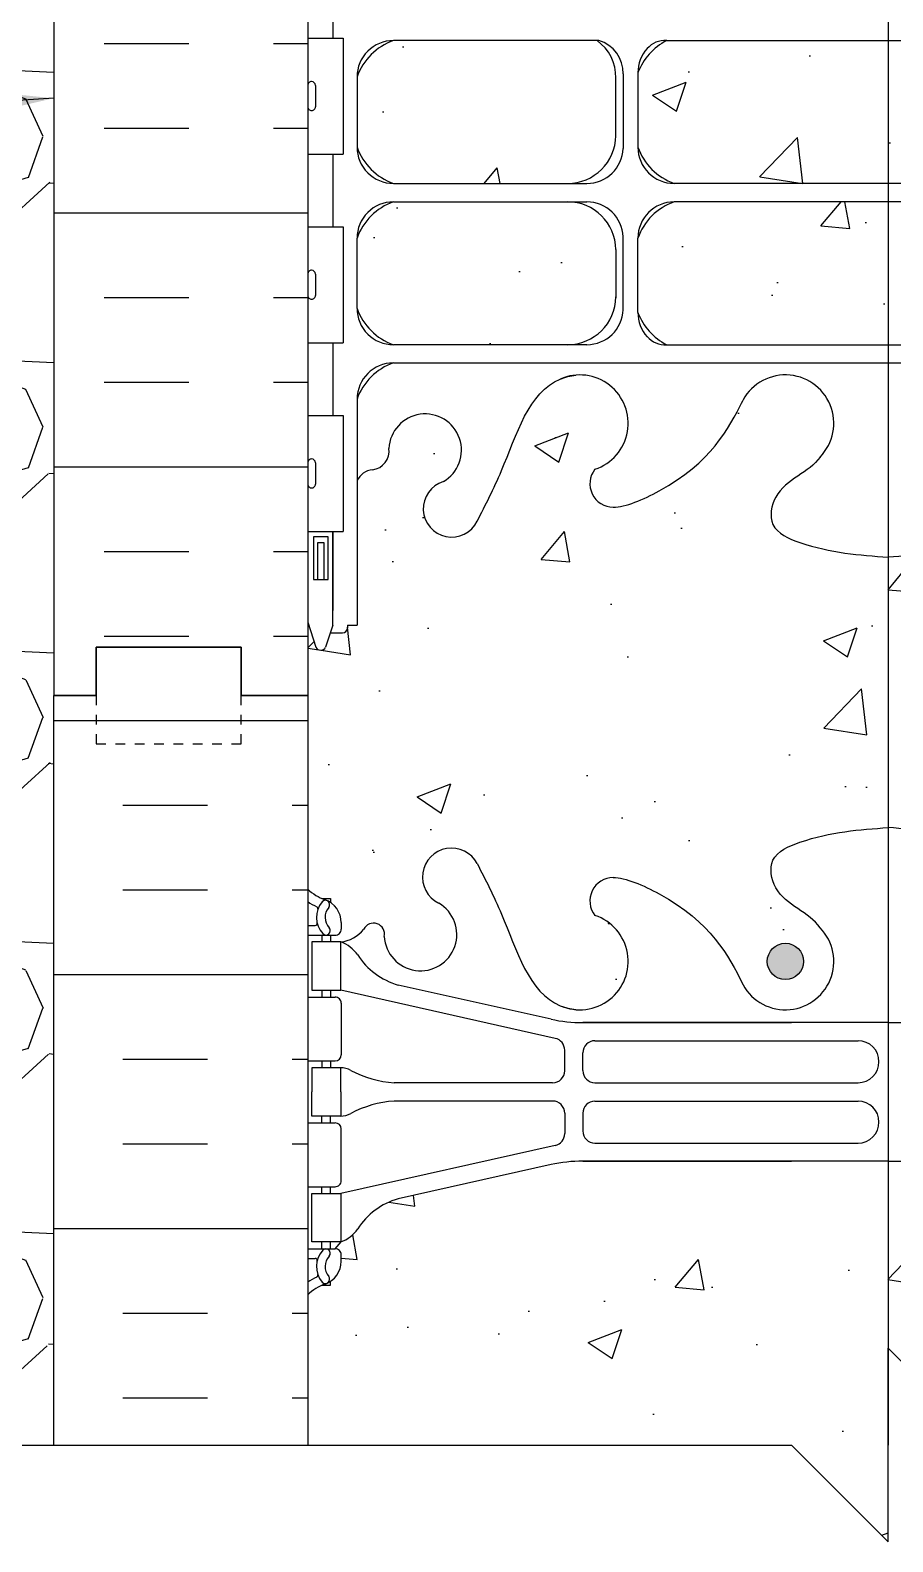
# Model space of a CAD drawing. Header units: inches. Extents: x -6.4 to 48.3, y 55.7 to 149.3.
# Drawn here: x 12.55 to 21.46, y 84.5 to 100.12 of the extents above; entities that cross this region are included whole.
import ezdxf

# ---------------------------------------------------------------- set-up
doc = ezdxf.new("R2010")
doc.units = ezdxf.units.IN
doc.header["$LTSCALE"] = 0.5
doc.header["$MEASUREMENT"] = 0
doc.linetypes.add('DASHED2', pattern=[0.375, 0.25, -0.125])
for name, color, linetype in [('HATCH', 12, 'Continuous'), ('LINE18', 9, 'Continuous'), ('line25', 2, 'Continuous'), ('LINE3', 3, 'Continuous'), ('LINE50', 5, 'Continuous'), ('LINE9', 9, 'Continuous'), ('TEXT', 4, 'Continuous'), ('Web_Edge', 9, 'Continuous')]:
    doc.layers.add(name, color=color, linetype=linetype)
doc.styles.add('DIM', font='romans.shx', dxfattribs={"width": 0.7})
doc.dimstyles.new('ext_12', dxfattribs={"dimscale": 12, "dimtxt": 0.09375, "dimasz": 0.09375, "dimexe": 0.09375, "dimexo": 0.0625, "dimgap": 0.0625, "dimtad": 1, "dimdec": 1, "dimzin": 2, "dimdsep": 46, "dimlunit": 4, "dimtxsty": 'DIM', "dimcen": 0.09, "dimdle": 0.09375, "dimclrt": 4, "dimadec": 0, "dimazin": 0, "dimtfac": 1, "dimtdec": 1, "dimtmove": 1, "dimatfit": 3, "dimfxl": 1, "dimfrac": 2, "dimtolj": 1, "dimtzin": 0, "dimarcsym": 0})

msp = doc.modelspace()

# ---------------------------------------------------------------- hatches: boundary and pattern name
at = {"layer": 'HATCH'}
h = msp.add_hatch(dxfattribs=at)
h.set_pattern_fill('INSUL', color=256, scale=7, style=0)
h.set_pattern_definition([(0, (-2914.440862764546, -358.5192632442902), (0, 2.625), []), (0, (-2914.440862764546, -357.6442632442902), (0, 2.625), [0.875, -0.875]), (0, (-2914.440862764546, -356.7692632442902), (0, 2.625), [0.875, -0.875])])
edge = h.paths.add_edge_path()
edge.add_line((15.41610146462049, 101.2434074603455), (14.91610146462049, 101.2434074603455))
edge.add_line((14.91610146462049, 101.2434074603455), (13.16610146462049, 110.4934074603455))
edge.add_line((13.16610146462049, 110.4934074603455), (13.16610146462049, 111.2434074603455))
edge.add_line((13.16610146462049, 111.2434074603455), (12.79110146462049, 111.2434074603455))
edge.add_line((12.79110146462049, 111.2434074603455), (12.79110146462049, 93.24340746034552))
edge.add_line((12.79110146462049, 93.24340746034552), (13.22860146462049, 93.24340746034552))
edge.add_line((13.22860146462049, 93.24340746034552), (13.22860146462049, 93.74340746034552))
edge.add_line((13.22860146462049, 93.74340746034552), (14.72860146462049, 93.74340746034552))
edge.add_line((14.72860146462049, 93.74340746034552), (14.72860146462049, 93.24340746034552))
edge.add_line((14.72860146462049, 93.24340746034552), (15.16610146462049, 93.24340746034552))
edge.add_line((15.41610146462049, 101.2434074603455), (15.41610146462049, 93.24340746034552))
h = msp.add_hatch(dxfattribs=at)
h.set_pattern_fill('AR-CONC', color=256, scale=0.5)
h.set_pattern_definition([(49.99999999999999, (0, 0), (3.586300913003767, -0.3137606749129755), [0.375, -4.125]), (355, (0, 0), (-0.693756668065, 3.760960668500059), [0.3, -3.3]), (100.45144446, (0.298858405, -0.02614672), (2.89254423363556, 3.447199954843147), [0.3187009599999999, -3.505710559999999]), (46.18420000000001, (0, 1), (5.336206653357862, -0.8275964039653827), [0.5625, -6.1875]), (96.63563549, (0.444683725, 0.931033465), (4.673309728371142, 4.870593003872752), [0.47805171, -5.258568799999999]), (351.1841639899999, (0, 1), (4.673309725273866, 4.870593001349951), [0.45, -4.950000005]), (21, (0.5, 0.75), (2.984535260592308, -2.013094453326694), [0.375, -4.125]), (326.0000000000001, (0.5, 0.75), (1.216576659607909, 3.625750225234265), [0.3, -3.3]), (71.45144474, (0.74871127, 0.58224213), (4.201111883649856, 1.612655764031769), [0.31870095, -3.50571056]), (37.50000000000001, (0, 0), (0.06079927658645334, 1.664469269156557), [0, -3.26, 0, -3.35, 0, -3.3125]), (7.499999999999999, (0, 0), (1.315347687210743, 1.972058559411801), [0, -1.91, 0, -3.185, 0, -1.2625]), (327.5, (-1.115, 0), (2.669112180862045, -0.1127743586718988), [0, -1.25, 0, -3.9, 0, -5.175]), (317.5, (-1.615, 0), (2.915930846711931, 0.5005249116615886), [0, -1.625, 0, -2.59, 0, -3.675])])
h.paths.add_polyline_path([(26.48168436787026, 88.04263659014639), (24.90088879188321, 88.39559580284632, 0.05497433642748715), (24.57401833327804, 88.43164371917305), (21.41610146462051, 88.4316437191731), (18.25818459596298, 88.43164371917305, 0.05497433642748495), (17.93131413735782, 88.39559580284632), (16.35051856137071, 88.04263659014639, 0.1809141486820081), (15.93279740654071, 87.73129173911866, -0.1555286049738728), (15.75710446149501, 87.59724655619068), (15.65210446151042, 87.59724655619068), (15.65210446150587, 87.5272465561907), (15.69960446150371, 87.52724655619072, -0.4142135623886924), (15.76210446150372, 87.4647465561874), (15.76210446150009, 87.39724655617746, -0.2490694201800416), (15.65210446148404, 87.1901234044078), (15.65210446148137, 87.14839734448366), (15.56210446148088, 87.14839734449053, 0.088416150687099), (15.41610146462049, 87.05108565203554), (15.41610146462049, 85.49827256167444), (20.41610146462047, 85.49827256167437), (21.41610146462047, 84.49827256167437), (21.41610146462047, 86.49827256167437), (22.41610146462047, 85.49827256167437), (27.41610146462256, 85.49827256167437), (27.41610146462256, 87.05108565203365, 0.08841615068847293), (27.2700984677602, 87.14839734449053), (27.18009846775971, 87.14839734448366), (27.18009846775692, 87.19012340440784, -0.2490694201797438), (27.07009846774093, 87.39724655617725), (27.0700984677373, 87.46474655618735, -0.4142135623889392), (27.13259846773731, 87.52724655619072), (27.18009846773515, 87.5272465561907), (27.1800984677306, 87.59724655619068), (27.07509846774601, 87.59724655619068, -0.1555286049747292), (26.89940552269962, 87.73129173911965, 0.1809141486815976)])
edge = h.paths.add_edge_path()
edge.add_line((27.41610146462256, 94.00279614234482), (27.33110508458509, 93.7421405768958))
edge.add_arc((27.28110508458312, 93.76880724355779), 0.0566666666662005, 208.0724869357355, 331.92751306926226, ccw=False)
edge.add_line((27.23110508458348, 93.74214057689144), (27.18219204110522, 93.8921405768918))
edge.add_line((27.18219204110522, 93.8921405768918), (27.05610508458371, 93.8921405768917))
edge.add_arc((27.05610508458366, 93.9421405768917), 0.04999999999999893, 180.0000000003257, 270.0000000000529, ccw=False)
edge.add_line((27.00610508458367, 93.94214057689142), (27.00610508458348, 93.97214057689179))
edge.add_line((27.00610508458348, 93.97214057689179), (26.90610508458358, 93.97214057689173))
edge.add_line((26.90610508458358, 93.97214057689173), (26.90610508458517, 95.46145021281055))
edge.add_arc((26.73182014423171, 95.38519943536058), 0.1902351741811509, 23.62968568314012, 85.69390720186028)
edge.add_arc((26.77527631842614, 95.77295988821972), 0.2001991447122013, 172.8928574406814, 261.62120110483374, ccw=False)
edge.add_arc((26.20210352278391, 95.77860224743173), 0.3750000000000576, 2.923707316314296, 239.8675290213241)
edge.add_arc((25.92845248735913, 95.17366380226504), 0.2933208100659903, -154.20161472823122, 73.07311694849182, ccw=False)
edge.add_spline(control_points=[(25.66436665831853, 95.04600890609176), (25.57836160097614, 95.21262309114293), (25.32535592059434, 95.7027609569015), (25.13097034530546, 96.38364457051323), (24.80526544747908, 96.51416053165345)], knot_values=[0, 0, 0, 0, 0.5792108788750416, 1.703895643151047, 1.703895643151047, 1.703895643151047, 1.703895643153065], degree=3, periodic=0)
edge.add_spline(control_points=[(24.8052654474785, 96.51416053165369), (24.75562126657542, 96.53405387077383), (24.70139113196266, 96.5465382056105), (24.64463728462571, 96.55494526457996)], knot_values=[1.703895643151047, 1.703895643151047, 1.703895643151047, 1.703895643153065, 1.875320924960458, 1.875320924960458, 1.875320924960458, 1.875320924960458], degree=3, periodic=0)
edge.add_arc((24.60360352278432, 96.05663187885848), 0.5000000000000012, 85.29258300207836, 251.7936654899602)
edge.add_arc((24.25727042465806, 95.43188302808746), 0.2420270174843622, -90.00000000000159, 38.232708347083815, ccw=False)
edge.add_spline(control_points=[(24.25727042465806, 95.1898560106031), (24.13629586325752, 95.18787722357992), (23.31697661923827, 95.53929212968156), (23.07188675954299, 95.98652410921649), (22.93242272982697, 96.26650833613554)], knot_values=[0.038125052948749, 0.038125052948749, 0.038125052948749, 0.038125052948749, 0.3206625196127232, 1.237397781292702, 1.237397781292702, 1.237397781292702, 1.237397781292702], degree=3, periodic=0)
edge.add_arc((22.47860352278432, 96.05663187885848), 0.4999999999999982, 24.81898893806979, 224.1875067117098)
edge.add_spline(control_points=[(22.12007221939931, 95.70812749654301), (22.22770059259975, 95.5451590696738), (22.58768390405331, 95.45449416838859), (22.66435115063942, 94.95892867344192), (22.11619173628324, 94.72307598496089), (21.71239816288963, 94.69459615695264), (21.41610352278432, 94.67369829986428)], knot_values=[0.2294066276059699, 0.2294066276059699, 0.2294066276059699, 0.2294066276059699, 0.8444317149509691, 1.128849112252439, 1.464330773214601, 2.389004302115073, 2.389004302115073, 2.389004302115073, 2.389004302115073], degree=3, periodic=0)
edge.add_spline(control_points=[(21.41610352278432, 94.67369829986428), (21.119808882679, 94.69459615695264), (20.71601530928539, 94.72307598496089), (20.16785589492921, 94.95892867344192), (20.24452314151486, 95.45449416838859), (20.60450645296843, 95.5451590696738), (20.71213482616887, 95.70812749654301)], knot_values=[0.2294066276059699, 0.2294066276059699, 0.2294066276059699, 0.2294066276059699, 1.154080156506442, 1.489561817468604, 1.773979214770074, 2.389004302115073, 2.389004302115073, 2.389004302115073, 2.389004302115073], degree=3, periodic=0)
edge.add_arc((20.35360352278431, 96.05663187885848), 0.4999999999999969, 315.8124932879452, 515.181011060319)
edge.add_spline(control_points=[(19.89978431574761, 96.26650833614842), (19.76032028603093, 95.98652410922699), (19.51523042633951, 95.53929212968568), (18.69591118231066, 95.18787722357992), (18.57493662091011, 95.1898560106031)], knot_values=[0.03812505294874891, 0.03812505294874891, 0.03812505294874891, 0.03812505294874891, 0.9548603146427838, 1.237397781306758, 1.237397781306758, 1.237397781306758, 1.237397781306758], degree=3, periodic=0)
edge.add_arc((18.57493662091008, 95.43188302808746), 0.2420270174843622, 141.7672916529813, 270.00000000000927, ccw=False)
edge.add_arc((18.22860352278432, 96.05663187885848), 0.5000000000000013, 288.206334509959, 454.7074169979395)
edge.add_spline(control_points=[(18.18756976094292, 96.55494526457996), (18.13081591360685, 96.54653820561069), (18.07658577899593, 96.53405387077456), (18.02694159809434, 96.51416053165555)], knot_values=[1.703895643153065, 1.703895643153065, 1.703895643153065, 1.703895643153065, 1.875320924956438, 1.875320924956438, 1.875320924956438, 1.875320924960458], degree=3, periodic=0)
edge.add_spline(control_points=[(18.02694159809317, 96.51416053165508), (17.70123670026364, 96.38364457051644), (17.50685112497414, 95.70276095690208), (17.25384544459203, 95.21262309114293), (17.16784038724964, 95.04600890609176)], knot_values=[0, 0, 0, 4.020339616772617e-12, 1.124684764282043, 1.703895643157085, 1.703895643157085, 1.703895643157085, 1.703895643157085], degree=3, periodic=0)
edge.add_arc((16.90375455820813, 95.17366380226525), 0.2933208100657335, 106.92688305140959, 334.2016147193522, ccw=False)
edge.add_arc((16.6301035227838, 95.77860224743172), 0.3749999999999994, 300.1324709786998, 537.076292684905)
edge.add_arc((16.05693072714067, 95.77295988821614), 0.2001991447122045, -81.61995656525949, 7.107142558047826, ccw=False)
edge.add_arc((16.10038278495344, 95.38519943536058), 0.1902351741811548, 94.30355009334704, 156.3683691149518)
edge.add_line((15.92610043342788, 95.46145612977134), (15.9260978446574, 93.97214057689173))
edge.add_line((15.9260978446574, 93.97214057689173), (15.82609784465749, 93.97214057689179))
edge.add_line((15.82609784465749, 93.97214057689179), (15.8260978446573, 93.9421405768917))
edge.add_arc((15.77609784465731, 93.9421405768917), 0.04999999999999893, -90.00000000005292, 0, ccw=False)
edge.add_line((15.77609784465726, 93.8921405768917), (15.65001088813575, 93.8921405768918))
edge.add_line((15.65001088813575, 93.8921405768918), (15.60109784465749, 93.74214057689144))
edge.add_arc((15.55109784465785, 93.76880724355779), 0.0566666666662005, 208.0724869307369, 331.92751306426453, ccw=False)
edge.add_line((15.50109784465588, 93.7421405768958), (15.41610146462049, 94.00279614233828))
edge.add_line((15.41610146462049, 94.00279614233828), (15.41610146462049, 91.24340746034557))
edge.add_arc((15.76210446151015, 91.60435333737338), 0.5000000000000022, 226.210888829616, 246.4218215181388)
edge.add_line((15.56210446148088, 91.14609576789057), (15.65210446148137, 91.14609576789748))
edge.add_line((15.65210446148137, 91.14609576789748), (15.65210446148404, 91.1043697079733))
edge.add_arc((15.51210446150009, 90.89724655619038), 0.2500000000000013, 3.038678642042214e-09, 55.944202261869975, ccw=False)
edge.add_line((15.76210446150009, 90.89724655620364), (15.76210446150372, 90.82974655619375))
edge.add_arc((15.69960446150372, 90.82974655619039), 0.06250000000000266, -90.00000000001631, 3.087507138843648e-09, ccw=False)
edge.add_line((15.6996044615037, 90.76724655619039), (15.65210446150587, 90.7672465561904))
edge.add_line((15.65210446150587, 90.7672465561904), (15.65210446151042, 90.6972465561904))
edge.add_line((15.65210446151042, 90.6972465561904), (15.75710446149594, 90.6972465561904))
edge.add_arc((15.71956877942649, 91.04679790552295), 0.3515609097277858, 276.129075369699, 321.5331406383066)
edge.add_arc((16.0967952054081, 90.77849878458117), 0.1133920476497535, -12.184427694826923, 154.0569440551999, ccw=False)
edge.add_arc((16.58214478038747, 90.77369367286873), 0.3750000000000024, 182.9237073150972, 419.867529020973)
edge.add_arc((16.90210833185898, 91.36738463013138), 0.299843798883217, 27.596968583176817, 243.9425150277763, ccw=False)
edge.add_spline(control_points=[(17.16783832908618, 91.5062870142087), (17.25384338642834, 91.3396728291575), (17.50684906681039, 90.8495349633984), (17.70123464209949, 90.1686513497856), (18.02693953992742, 90.03813538864625)], knot_values=[0, 0, 0, 0, 0.5792108788750416, 1.703895643153065, 1.70389564315316, 1.70389564315316, 1.70389564315316], degree=3, periodic=0)
edge.add_spline(control_points=[(18.02693953992745, 90.03813538864625), (18.07658372083, 90.01824204952645), (18.13081385544215, 90.00575771468992), (18.18756770277906, 89.9973506557205)], knot_values=[1.703895643153065, 1.70389564315316, 1.70389564315316, 1.70389564315316, 1.875320924960458, 1.875320924960458, 1.875320924960458, 1.875320924960458], degree=3, periodic=0)
edge.add_arc((18.22860146462052, 90.49566404144197), 0.5000000000000042, 265.2925830020462, 431.7936654899919)
edge.add_arc((18.57493456274659, 91.120412892213), 0.2420270174843639, 90, 218.2327083470575, ccw=False)
edge.add_spline(control_points=[(18.57493456274659, 91.36243990969736), (18.69590912414697, 91.36441869672053), (19.51522836816904, 91.01300379061777), (19.76031822786324, 90.56577181108118), (19.89978225757944, 90.28578758416147)], knot_values=[0.038125052948749, 0.038125052948749, 0.038125052948749, 0.038125052948749, 0.3206625196127232, 1.237397781296427, 1.237397781296427, 1.237397781296427, 1.237397781296427], degree=3, periodic=0)
edge.add_arc((20.35360146462051, 90.49566404144197), 0.5000000000000001, 204.818988938502, 404.1875067117508)
edge.add_spline(control_points=[(20.71213276800546, 90.84416842375744), (20.60450439480479, 91.00713685062665), (20.24452108335123, 91.09780175191186), (20.1678538367654, 91.59336724685856), (20.71601325112164, 91.8292199353396), (21.11980682451519, 91.85769976334784), (21.41610146462051, 91.87859762043617)], knot_values=[0.2294066276059699, 0.2294066276059699, 0.2294066276059699, 0.2294066276059699, 0.8444317149509691, 1.128849112252439, 1.464330773214601, 2.389004302115073, 2.389004302115073, 2.389004302115073, 2.389004302115073], degree=3, periodic=0)
edge.add_spline(control_points=[(21.41610146462051, 91.87859762043617), (21.71239610472583, 91.85769976334784), (22.11618967811938, 91.8292199353396), (22.66434909247562, 91.59336724685856), (22.58768184588979, 91.09780175191186), (22.22769853443623, 91.00713685062665), (22.12007016123556, 90.84416842375744)], knot_values=[0.2294066276059699, 0.2294066276059699, 0.2294066276059699, 0.2294066276059699, 1.154080156506442, 1.489561817468604, 1.773979214770074, 2.389004302115073, 2.389004302115073, 2.389004302115073, 2.389004302115073], degree=3, periodic=0)
edge.add_arc((22.47860146462051, 90.49566404144197), 0.4999999999999986, 135.8124932882493, 335.181011061473)
edge.add_spline(control_points=[(22.93242067166158, 90.28578758416145), (23.07188470137777, 90.56577181108118), (23.31697456107198, 91.01300379061779), (24.13629380509406, 91.36441869672053), (24.25726836649443, 91.36243990969736)], knot_values=[0.03812505294874891, 0.03812505294874891, 0.03812505294874891, 0.03812505294874891, 0.9548603146324574, 1.237397781296432, 1.237397781296432, 1.237397781296432, 1.237397781296432], degree=3, periodic=0)
edge.add_arc((24.25726836649443, 91.120412892213), 0.2420270174843638, -38.23270834705761, 90.0000000000008, ccw=False)
edge.add_arc((24.60360146462051, 90.49566404144197), 0.5000000000000042, 108.2063345100093, 274.7074169979513)
edge.add_spline(control_points=[(24.64463522646196, 89.9973506557205), (24.70138907379888, 90.00575771468992), (24.75561920841102, 90.01824204952645), (24.80526338931358, 90.03813538864625)], knot_values=[1.703895643153065, 1.703895643153065, 1.703895643153065, 1.703895643153065, 1.875320924960363, 1.875320924960363, 1.875320924960363, 1.875320924960458], degree=3, periodic=0)
edge.add_spline(control_points=[(24.8052633893136, 90.03813538864625), (25.13096828714153, 90.1686513497856), (25.32535386243063, 90.8495349633984), (25.57835954281268, 91.3396728291575), (25.66436460015484, 91.5062870142087)], knot_values=[0, 0, 0, 9.50350909079134e-14, 1.124684764278118, 1.70389564315316, 1.70389564315316, 1.70389564315316, 1.70389564315316], degree=3, periodic=0)
edge.add_arc((25.93009459738204, 91.36738463013138), 0.2998437988832171, -63.94251502777138, 153.0564879159242, ccw=False)
edge.add_arc((26.25005814885355, 90.77369367286873), 0.3750000000000024, 120.1324709790231, 357.0762926848984)
edge.add_arc((26.73540772383292, 90.77849878458113), 0.1133920476497535, 25.94305594486309, 192.1844276948195, ccw=False)
edge.add_arc((27.11263414981453, 91.04679790552295), 0.3515609097277878, 218.4668593616785, 263.8709246303007)
edge.add_line((27.07509846774509, 90.6972465561904), (27.1800984677306, 90.6972465561904))
edge.add_line((27.1800984677306, 90.6972465561904), (27.18009846773515, 90.7672465561904))
edge.add_line((27.18009846773515, 90.7672465561904), (27.13259846773732, 90.76724655619039))
edge.add_arc((27.1325984677373, 90.82974655619039), 0.06250000000000266, 179.9999999969125, 270.00000000001955, ccw=False)
edge.add_line((27.0700984677373, 90.82974655619375), (27.07009846774093, 90.89724655620385))
edge.add_arc((27.32009846774093, 90.89724655619038), 0.2500000000000004, 124.05579773814631, 179.9999999969125, ccw=False)
edge.add_line((27.18009846775692, 91.10436970797326), (27.18009846775971, 91.14609576789748))
edge.add_line((27.18009846775971, 91.14609576789748), (27.2700984677602, 91.14609576789057))
edge.add_arc((27.07009846773093, 91.60435333737338), 0.5000000000000028, 293.5781784818614, 313.7891111706969)
edge.add_line((27.41610146462256, 91.24340746034746), (27.41610146462256, 94.00279614234482))
h.paths.add_polyline_path([(18.60128407102738, 97.85224115305823, 0.4100928209065653), (18.10133369913362, 98.34519660597641), (16.30110607241818, 98.34519660597645, 0.225651754056981), (15.92610607241668, 97.97019660597692), (15.92610607241668, 97.2441318788594, 0.2256517540569453), (16.3011060724181, 96.8691318788599), (18.10133369913361, 96.86913187885992, 0.4060053292417333), (18.60113622864137, 97.35508084694233)])
h.paths.add_polyline_path([(18.60110644472954, 99.62609047306364, 0.246770237650126), (18.40693218021207, 100.0118829225506), (16.30110607241818, 100.0118829225506, 0.225651754056981), (15.92610607241668, 99.63688292255108), (15.92610607241668, 98.91081819543358, 0.2256517540569825), (16.30110607241818, 98.53581819543403), (18.10133369913362, 98.53581819543408, 0.4100928209065933), (18.60128407102738, 99.0287736483523)])
h.paths.add_polyline_path([(24.00358820193273, 99.67898394294161, 0.1853008981733969), (23.70481461483787, 100.0118829225506), (19.12738831434814, 100.0118829225506, 0.1853008981733721), (18.82861472725333, 99.67898394294161), (18.82861472725344, 98.91081819543298, 0.2256517540562233), (19.20361472725326, 98.53581819543403), (23.62858820193288, 98.53581819543406, 0.2256517540561864), (24.00358820193262, 98.91081819543297)])
h.paths.add_polyline_path([(24.00358820193262, 97.97019660597752, 0.225651754056223), (23.6285882019328, 98.34519660597645), (19.20361472725319, 98.34519660597643, 0.2256517540561855), (18.82861472725344, 97.97019660597752), (18.82861472725333, 97.20203085846887, 0.1853008981733986), (19.1273883143482, 96.86913187885987), (23.70481461483792, 96.8691318788599, 0.1853008981733727), (24.00358820193273, 97.20203085846887)])
h.paths.add_polyline_path([(26.90609685676927, 97.97019660597691, 0.2256517540569833), (26.53109685676777, 98.34519660597645), (24.73086923005244, 98.34519660597641, 0.4100928209065675), (24.23091885815868, 97.85224115305823), (24.23106670054469, 97.35508084694231, 0.4060053292417262), (24.73086923005244, 96.86913187885992), (26.53109685676785, 96.8691318788599, 0.2256517540569473), (26.90609685676927, 97.24413187885942)])
h.paths.add_polyline_path([(26.90609685676927, 99.63688292255107, 0.2256517540569833), (26.53109685676777, 100.0118829225506), (24.42527074897403, 100.0118829225506, 0.2467702376501454), (24.23109648445652, 99.62609047306366), (24.23091885815868, 99.02877364835226, 0.4100928209065707), (24.73086923005244, 98.53581819543408), (26.53109685676777, 98.53581819543403, 0.22565175405698), (26.90609685676927, 98.91081819543356)])
h.paths.add_polyline_path([(18.60113622864137, 107.131734073748, 0.4060053292417272), (18.10133369913361, 107.6176830418304), (16.30110607241818, 107.6176830418303, 0.2256517540569803), (15.92610607241668, 107.2426830418308), (15.92610607241668, 106.5166183147134, 0.2256517540570542), (16.30110607241834, 106.1416183147138), (18.10133369913362, 106.1416183147138, 0.4100928209065933), (18.60128407102738, 106.634573767632)])
h.paths.add_polyline_path([(24.00358820193273, 107.2847840622214, 0.1853008981733461), (23.70481461483798, 107.6176830418303), (19.12738831434819, 107.6176830418304, 0.1853008981733964), (18.82861472725333, 107.2847840622214), (18.82861472725344, 106.5166183147127, 0.2256517540561842), (19.20361472725318, 106.1416183147138), (23.62858820193271, 106.1416183147138, 0.2256517540562579), (24.00358820193262, 106.5166183147127)])
h.paths.add_polyline_path([(24.00358820193262, 105.5759967252573, 0.2256517540561868), (23.62858820193287, 105.9509967252562), (19.20361472725319, 105.9509967252562, 0.225651754056187), (18.82861472725344, 105.5759967252573), (18.82861472725333, 104.8078309777486, 0.185300898173373), (19.12738831434814, 104.4749319981397), (23.70481461483787, 104.4749319981396, 0.1853008981733966), (24.00358820193273, 104.8078309777486)])
h.paths.add_polyline_path([(18.60128407102738, 105.458041272338, 0.4100928209065664), (18.10133369913362, 105.9509967252562), (16.30110607241809, 105.9509967252562, 0.2256517540569446), (15.92610607241668, 105.5759967252567), (15.92610607241668, 104.8499319981392, 0.2256517540569823), (16.30110607241818, 104.4749319981396), (18.40693218021208, 104.4749319981397, 0.2467702376501171), (18.60110644472954, 104.8607244476266)])
h.paths.add_polyline_path([(26.90609685676927, 105.5759967252567, 0.2256517540569414), (26.53109685676786, 105.9509967252562), (24.73086923005244, 105.9509967252562, 0.4100928209065707), (24.23091885815868, 105.458041272338), (24.23109648445652, 104.8607244476266, 0.2467702376501417), (24.42527074897403, 104.4749319981396), (26.53109685676777, 104.4749319981396, 0.2256517540569816), (26.90609685676927, 104.8499319981392)])
h.paths.add_polyline_path([(26.90609685676927, 107.2426830418308, 0.2256517540569833), (26.53109685676777, 107.6176830418303), (24.73086923005245, 107.6176830418304, 0.4060053292417373), (24.23106670054469, 107.1317340737479), (24.23091885815868, 106.634573767632, 0.4100928209065728), (24.73086923005244, 106.1416183147138), (26.53109685676761, 106.1416183147138, 0.2256517540570538), (26.90609685676927, 106.5166183147134)])
h.paths.add_polyline_path([(15.41610146462048, 111.2434074603435), (13.41610146462048, 111.243407460343), (13.41610146462049, 109.1719788889168), (14.91610146462049, 101.2434074603455), (15.41610146462049, 101.2434074603455)])
h.paths.add_polyline_path([(29.41610146462256, 109.1719788889169), (29.41610146462256, 110.7434074603454), (28.10360146462046, 110.7434074603454), (28.10360146462046, 111.2434074603463), (27.41610146462256, 111.2434074603462), (27.41610146462256, 101.2434074603455), (27.91610146462256, 101.2434074603455)])
h = msp.add_hatch(dxfattribs=at)
h.set_pattern_fill('GRAVEL', color=256, scale=3, style=0)
h.set_pattern_definition([(228.012787504, (2.16, 3), (-24.00000000000018, -27.00000000000001), [0.403608, -39.9572641412211]), (184.969740728, (1.89, 2.7), (35.99999999999993, 3.000000000000105), [0.692604, -68.56777428368999]), (132.510447078, (1.2, 2.64), (30.00000000000035, -32.99999999999959), [0.488364, -48.3480977882991]), (267.273689006, (0.03, 1.89), (3.000000000000073, 60.00000000000006), [0.6307139999999999, -62.440674124887]), (292.833654178, (0, 1.26), (-14.99999999999996, 36.00000000000009), [0.6184649999999999, -61.22811938426489]), (357.273689006, (0.24, 0.6900000000000001), (-60.00000000000006, 3.000000000000076), [0.6307139999999999, -62.440674124887]), (37.6942404667, (0.8699999999999999, 0.66), (-38.99999999999999, -29.99999999999992), [0.8340869999999999, -82.574545646748]), (72.2553283749, (1.53, 1.17), (21.00000000000008, 66.00000000000001), [0.7874639999999998, -77.95896449044018]), (121.429565615, (1.77, 1.92), (-24.00000000000006, 38.99999999999996), [0.63285, -62.65221932918699]), (175.236358309, (1.44, 2.46), (32.99999999999995, -3.000000000000114), [0.722496, -35.4022877363769]), (222.397437798, (0.72, 2.52), (-35.99999999999989, -32.99999999999992), [0.9343440000000001, -92.5001250143847]), (138.814074834, (3, 1.86), (-21.0000000000001, 18), [0.3189029999999999, -31.57153443820409]), (171.46923439, (2.76, 2.07), (38.99999999999999, -5.999999999999986), [0.606711, -60.06453424847101]), (225, (2.16, 2.16), (-3.33066907387547e-16, -2.999999999999799), [0.4242629999999999, -3.8183776871193]), (203.198590514, (1.95, 2.52), (14.99999999999997, 5.999999999999926), [0.228474, -22.6188453175917]), (291.801409486, (1.74, 2.43), (-2.999999999999052, 9.000000000000307), [0.323109, -15.8323854214035]), (30.96375653209999, (1.86, 2.13), (9.000000000000158, 5.999999999999939), [0.5247869999999999, -16.96806868453589]), (161.565051177, (2.31, 2.4), (6.000000000000035, -2.99999999999993), [0.379473, -9.107359980505198]), (16.389540334, (0, 2.43), (29.9999999999999, 9.000000000000131), [0.5316, -52.6285354400082]), (70.3461759419, (0.51, 2.58), (-12.00000000000366, -33.00000000001019), [0.445983, -44.152223241957]), (293.198590514, (2.31, 3), (-5.999999999999911, 14.99999999999997), [0.456945, -22.3903743175917]), (343.610459666, (2.49, 2.58), (-29.9999999999999, 9.000000000000131), [0.5315999999999999, -52.62853544000699]), (339.44395478, (0, 0.5700000000000001), (-15.00000000000011, 6.000000000000073), [0.5126399999999999, -25.1193712359525]), (294.775140569, (0.48, 0.39), (-15.00000000000002, 33.00000000000001), [0.429534, -42.523929189828]), (66.8014094864, (2.34, 0), (5.999999999999943, 14.99999999999991), [0.456945, -22.3903743175917]), (17.3540246363, (2.52, 0.42), (-38.99999999999993, -11.99999999999989), [0.502893, -49.78627084272]), (69.44395478040002, (0.8699999999999999, 0), (-6.000000000000021, -14.99999999999986), [0.2563199999999999, -25.3756912359525]), (101.309932474, (2.16, 0), (-2.999999999999892, 12.00000000000004), [0.15297, -15.1440885407784]), (165.963756532, (2.13, 0.15), (8.999999999999876, -3.000000000000004), [0.618465, -11.7508518768531]), (186.009005957, (1.53, 0.3), (30.00000000000014, 2.999999999999949), [0.57315, -56.74176952362841]), (303.690067526, (1.86, 1.86), (-2.999999999999962, 5.999999999999957), [0.4326659999999999, -10.383987826392]), (353.157226587, (2.1, 1.5), (51.00000000000004, -6.000000000000158), [0.755382, -74.7826878720849]), (60.9453959009, (2.85, 1.41), (-11.99999999999993, -20.99999999999993), [0.308868, -30.578022422961]), (90, (3, 1.68), (-3, 3), [0.18, -2.82]), (120.256437164, (1.47, 0.39), (12.00000000000003, -21.00000000000002), [0.416772, -41.2605599683494]), (48.01278750420001, (1.26, 0.75), (24, 26.99999999999993), [0.8072159999999999, -39.5536561412211]), (0, (1.8, 1.35), (3, 3), [0.78, -2.22]), (325.3048464690001, (2.58, 1.35), (30.00000000000042, -20.99999999999947), [0.474342, -46.95982290252599]), (254.054604099, (2.97, 1.08), (-3.000000000000113, -12.00000000000001), [0.436806, -21.4035236678415]), (207.645975364, (2.85, 0.66), (-56.99999999999985, -30.00000000000014), [0.711195, -70.40842254677818]), (175.42607874, (2.22, 0.33), (-38.99999999999986, 3.000000000000004), [0.752397, -74.48722022390669])])
edge = h.paths.add_edge_path()
edge.add_spline(control_points=[(3.645418508931234, 104.541225446261), (4.424935848305401, 103.8098117759403), (7.915773339141762, 100.5343923173875), (10.6322000973696, 94.07705436974524), (11.56428733990505, 88.15570139106921), (11.54331411852048, 85.87978381987904), (11.53979838483122, 85.49827256167434)], knot_values=[0, 0, 0, 0, 3.198205599033165, 14.32221638260294, 20.00199708212963, 21.14583843556574, 21.14583843556574, 21.14583843556574, 21.14583843556574], degree=3, periodic=0)
edge.add_line((11.53979838483122, 85.49827256167436), (12.79110146462049, 85.49827256167436))
edge.add_line((12.79110146462049, 85.49827256167436), (12.79110146462049, 97.11840746031699))
edge.add_line((12.79110146462049, 97.11840746031699), (12.7911014646208, 101.7434074603429))
edge.add_line((12.7911014646208, 101.7434074603429), (12.79110146462049, 105.3943762387706))
edge.add_line((12.79110146462049, 105.3943762387706), (11.79110146462079, 105.3614770449264))
edge.add_line((11.79110146462079, 105.3614770449264), (3.645418508931137, 105.0934906423737))
edge.add_line((3.645418508931136, 105.0934906423737), (3.6454185089312, 104.541225446261))
h = msp.add_hatch(dxfattribs=at)
h.set_pattern_fill('INSUL', color=256, scale=7, style=0)
h.set_pattern_definition([(0, (-2910.745480246864, -321.7661066023662), (0, 2.625), []), (0, (-2910.745480246864, -320.8911066023662), (0, 2.625), [0.875, -0.875]), (0, (-2910.745480246864, -320.0161066023662), (0, 2.625), [0.875, -0.875])])
h.paths.add_polyline_path([(12.79110146462049, 85.49827256167437), (15.41610146462049, 85.49827256167437), (15.41610146462049, 93.24340746034552), (14.72860146462049, 93.24340746034552), (14.72860146462049, 93.74340746034552), (13.22860146462049, 93.74340746034552), (13.22860146462049, 93.24340746034552), (12.79110146462049, 93.24340746034552)])
at = {"layer": 'LINE3'}
for points in [[(20.54110146462051, 90.49566404144197, 1), (20.16610146462051, 90.49566404144197, 1)], [(20.16610146462051, 90.49566404144197, 1), (20.54110146462051, 90.49566404144197, 1)]]:
    msp.add_hatch(color=256, dxfattribs=at).paths.add_polyline_path(points)

# ---------------------------------------------------------------- linework, layer by layer
at = {"layer": 'LINE18'}
msp.add_lwpolyline([(10.94979805910731, 85.49827256167451), (20.41610146462047, 85.49827256167437), (21.41610146462047, 84.49827256167437), (21.41610146462047, 86.49827256167437), (22.41610146462047, 85.49827256167437), (30.87130065507165, 85.49827256167437)], dxfattribs=at)
at = {"layer": 'line25'}
for p, q in [((15.41610146462049, 101.2434074603455), (15.41610146462049, 85.49827256167437)), ((15.41610146462049, 100.0384074603391), (15.7810540588624, 100.0384074603392)), ((15.7810540588624, 100.0384074603391), (15.7810540588624, 98.83840746033907)), ((15.41610508458357, 99.54840746033899), (15.41610508458357, 99.32840746033914)), ((15.45610508458353, 99.58840746033901), (15.45610508458353, 99.58840746033907)), ((15.49610508458349, 99.54840746033905), (15.4961050845844, 99.32840746033914)), ((15.41610146462049, 99.49340746033899), (15.41610508458402, 99.49340746033899)), ((15.41610146462049, 99.38340746033897), (15.41610508458402, 99.38340746033897)), ((15.45610508458353, 99.28840746033912), (15.45610508458444, 99.28840746033906)), ((15.41610146462049, 98.83840746033913), (15.7810540588624, 98.83840746033913)), ((15.41610146462049, 98.08840746033907), (15.7810540588624, 98.08840746033913)), ((15.7810540588624, 98.08840746033907), (15.7810540588624, 96.88840746033902)), ((15.41610146462049, 97.54340746033894), (15.41610508458402, 97.54340746033894)), ((15.41610508458357, 97.59840746033895), (15.41610508458357, 97.37840746033909)), ((15.49610508458349, 97.598407460339), (15.4961050845844, 97.37840746033909)), ((15.41610146462049, 97.43340746033893), (15.41610508458402, 97.43340746033893)), ((15.45610508458353, 97.33840746033907), (15.45610508458444, 97.33840746033901)), ((15.41610146462049, 96.88840746033908), (15.7810540588624, 96.88840746033908)), ((15.41610146462049, 96.13840746033908), (15.7810540588624, 96.13840746033914)), ((15.7810540588624, 96.13840746033908), (15.7810540588624, 94.93840746033904)), ((15.41610508458357, 95.64840746033896), (15.41610508458357, 95.4284074603391)), ((15.45610508458353, 95.68840746033898), (15.45610508458353, 95.68840746033904)), ((15.49610508458349, 95.64840746033902), (15.4961050845844, 95.4284074603391)), ((15.41610146462049, 95.59340746033895), (15.41610508458402, 95.59340746033895)), ((15.41610146462049, 95.48340746033894), (15.41610508458402, 95.48340746033894)), ((15.45610508458353, 95.38840746033908), (15.45610508458444, 95.38840746033902)), ((15.41610146462049, 94.93840746033909), (15.7810540588624, 94.93840746033909)), ((15.41610146462049, 93.24340746034552), (15.41610146462049, 85.49827256167437))]:
    msp.add_line(p, q, dxfattribs=at)
for centre, start, end in [((15.45610508458353, 99.54840746033905), 89.99999999994789, 180.0000000000879), ((15.45610508458353, 99.54840746033905), 0, 90), ((15.45610508458353, 99.32840746033914), 180, 270.0000000000782), ((15.45610508458444, 99.32840746033908), 270, 1.009635278083779e-10), ((15.45610508458353, 97.598407460339), 89.99999999994789, 180.0000000000879), ((15.45610508458353, 97.598407460339), 0, 90), ((15.45610508458353, 97.37840746033909), 180, 270.0000000000782), ((15.45610508458444, 97.37840746033903), 270, 1.009635278083779e-10), ((15.45610508458353, 95.64840746033902), 89.99999999994789, 180.0000000000879), ((15.45610508458353, 95.64840746033902), 0, 90), ((15.45610508458353, 95.4284074603391), 180, 270.0000000000782), ((15.45610508458444, 95.42840746033905), 270, 1.009635278083779e-10)]:
    msp.add_arc(centre, 0.04, start, end, dxfattribs=at)
at = {"layer": 'LINE3'}
msp.add_line((21.41609735073948, 109.7434074603448), (21.41609735073948, 85.49827256167437), dxfattribs=at)
msp.add_circle((20.35360146462051, 90.49566404144197), 0.1875, dxfattribs=at)
msp.add_circle((20.35360146462051, 90.49566404144197), 0.1875, dxfattribs=at)
at = {"layer": 'LINE50'}
for p in [(12.79110146462049, 111.2434074603455), (12.79110146462049, 85.49827256167437)]:
    msp.add_line(p, (12.79110146462049, 93.24340746034552), dxfattribs=at)
for points in [[(15.41610146462049, 93.24340746034552), (14.72860146462049, 93.24340746034552), (14.72860146462049, 93.74340746034552), (13.22860146462049, 93.74340746034552), (13.22860146462049, 93.24340746034552), (12.79110146462049, 93.24340746034552)], [(12.79110146462049, 93.24340746034552), (13.22860146462049, 93.24340746034552), (13.22860146462049, 93.74340746034552), (14.72860146462049, 93.74340746034552), (14.72860146462049, 93.24340746034552), (15.41610146462049, 93.24340746034552)]]:
    msp.add_lwpolyline(points, dxfattribs=at)
at = {"layer": 'LINE9', "linetype": 'DASHED2', "ltscale": 0.15}
msp.add_lwpolyline([(13.22860146462049, 93.24340746034552), (13.22860146462049, 93.24340746034552), (13.22860146462049, 92.74340746034552), (14.72860146462049, 92.74340746034552), (14.72860146462049, 93.24340746034552), (14.72860146462049, 93.24340746034552)], dxfattribs=at)
at = {"layer": 'Web_Edge'}
for p, q in [((18.42455003729137, 100.0118829225506), (16.30110607241821, 100.0118829225506)), ((19.12738831434817, 100.0118829225506), (23.73864035341396, 100.0118829225506)), ((18.67609827172564, 99.66733254149254), (18.67609827172609, 98.8975322955368)), ((18.82861472725333, 99.68042039936502), (18.82861472725344, 98.9108181954333)), ((15.92610607241668, 99.63688292255107), (15.92610607241668, 98.91081819543344)), ((18.60128407102738, 99.0287736483496), (18.60110644472954, 99.62609047306738)), ((16.30110607241804, 98.53581819543403), (18.30133369914219, 98.53581819543403)), ((23.62858820193285, 98.53581819543406), (19.20361472725321, 98.53581819543403)), ((16.30110607241804, 98.34519660597645), (18.30133369914219, 98.34519660597645)), ((23.62858820193285, 98.34519660597645), (19.20361472725321, 98.34519660597643)), ((15.92610607241668, 97.24413187885942), (15.92610607241668, 97.97019660597705)), ((18.67609827172564, 97.2308459789533), (18.67609827172609, 97.98348250587368)), ((18.82861472725333, 97.20059440204547), (18.82861472725344, 97.9701966059772)), ((18.60128407102738, 97.85224115306089), (18.60113622864137, 97.35508084694136)), ((18.30133369914219, 96.86913187885987), (16.30110607241815, 96.8691318788599)), ((19.12738831434817, 96.86913187885987), (23.73864035341396, 96.8691318788599)), ((16.30110607240917, 96.68163187885973), (26.53109685677598, 96.68163187886002)), ((15.92610190255616, 96.30664329331937), (15.9260978446574, 93.97214057689173)), ((15.6760978446574, 93.97214057689236), (15.67609784465728, 94.93840746033909)), ((15.41610146462043, 94.00279614233845), (15.50109784465721, 93.74214057689171)), ((15.6760978446574, 93.97214057689173), (15.60109784465758, 93.74214057689171)), ((15.6500108881356, 93.8921405768918), (15.7760978446573, 93.89214057689169)), ((15.82609784465749, 93.97214057689179), (15.9260978446574, 93.97214057689173)), ((15.82609784465749, 93.97214057689179), (15.82609784465749, 93.94214057689182)), ((15.82609784465749, 93.94214057689182), (15.82609784465749, 93.9421405768917)), ((15.56210446148071, 91.14609576789057), (15.65210446148137, 91.14609576789748)), ((15.65210446148137, 91.14609576789748), (15.65210446148404, 91.10436970797333)), ((15.41610146462091, 90.86724655619035), (15.49397999788954, 90.86724655619047)), ((15.41610146462091, 90.76724655619047), (15.69960446150372, 90.76724655619039)), ((15.56210446148071, 90.76724655619036), (15.56210446148071, 90.6972465561904)), ((15.65210446150587, 90.76724655619036), (15.65210446151042, 90.6972465561904)), ((15.76210446150014, 90.89724655620945), (15.76210446150372, 90.82974655619326)), ((15.56210446148071, 90.1972465561904), (15.56210446148071, 90.12724655619046)), ((15.65210446154407, 90.1972465561904), (15.65210446154862, 90.12724655619051)), ((17.97466775292634, 89.70061670673657), (15.75710446149594, 90.1972465561904)), ((17.93131413735762, 89.89889730953477), (16.35051856137108, 90.2518565222346)), ((15.41610146462091, 90.1272465561904), (15.69960446150372, 90.12724655619051)), ((15.76210446150372, 90.06474655619051), (15.76210446150372, 89.52974655619049)), ((18.25818459596292, 89.86284939320807), (20.41610557850333, 89.86284939320801)), ((21.41610146462051, 89.86284939320798), (18.25818459596292, 89.86284939320792)), ((21.41610146462051, 89.86284939320798), (24.5740183332781, 89.86284939320792)), ((18.38485021517124, 89.67621587815647), (21.10413129265453, 89.67621587815661)), ((18.07235030517165, 89.36635034320794), (18.07235030517205, 89.57863819613662)), ((18.25985021517033, 89.36721757815631), (18.25985021517124, 89.55121587815647)), ((15.41610146462091, 89.46724655619043), (15.69960446150372, 89.46724655619049)), ((15.56210446148032, 89.46724655619055), (15.56210446148032, 89.39724655619055)), ((15.65210446159136, 89.46724655619049), (15.65210446159591, 89.39724655619055)), ((17.94735030517165, 89.24135034320794), (16.30982856137263, 89.24135034320794)), ((18.38485021517033, 89.24221757815654), (21.10413129265453, 89.24221757815666)), ((17.94735030517165, 89.05314276917316), (16.30982856137263, 89.05314276917316)), ((18.38485021517033, 89.05227553422456), (21.10413129265453, 89.05227553422445)), ((15.56210446148032, 88.82724655619053), (15.56210446148032, 88.89724655619055)), ((15.65210446159136, 88.82724655619062), (15.65210446159591, 88.89724655619055)), ((18.07235030517165, 88.92814276917316), (18.07235030517205, 88.71585491624448)), ((18.25985021517033, 88.92727553422479), (18.25985021517124, 88.74327723422464)), ((15.41610146462091, 88.82724655619067), (15.69960446150372, 88.82724655619062)), ((15.76210446150372, 88.22974655619056), (15.76210446150372, 88.76474655619062)), ((17.97466775292634, 88.59387640564451), (15.75710446149594, 88.09724655619071)), ((18.38485021517124, 88.6182772342246), (21.10413129265453, 88.61827723422452)), ((18.25818459596292, 88.43164371917304), (20.41610557850333, 88.4316437191731)), ((21.41610146462051, 88.4316437191731), (18.25818459596292, 88.43164371917321)), ((21.41610146462051, 88.4316437191731), (24.5740183332781, 88.43164371917321)), ((17.93131413735762, 88.39559580284633), (16.35051856137108, 88.04263659014647)), ((15.41610146462091, 88.1672465561907), (15.69960446150372, 88.16724655619059)), ((15.56210446148071, 88.09724655619071), (15.56210446148071, 88.16724655619065)), ((15.65210446154407, 88.09724655619071), (15.65210446154862, 88.16724655619059)), ((15.41610146462091, 87.52724655619066), (15.69960446150372, 87.52724655619072)), ((15.56210446148071, 87.52724655619075), (15.56210446148071, 87.59724655619068)), ((15.65210446150587, 87.52724655619075), (15.65210446151042, 87.59724655619068)), ((15.41610146462091, 87.42724655619075), (15.49397999788954, 87.42724655619064)), ((15.76210446150014, 87.39724655617165), (15.76210446150372, 87.46474655618785)), ((15.65210446148137, 87.14839734448366), (15.65210446148404, 87.1901234044078)), ((15.56210446148071, 87.14839734449053), (15.65210446148137, 87.14839734448366))]:
    msp.add_line(p, q, dxfattribs=at)
for points in [[(15.6760978446574, 100.7884074603391), (15.6760978446574, 100.0384074603391)], [(15.6760978446574, 98.83840746033913), (15.6760978446574, 98.0884074603391)], [(15.6760978446574, 96.88840746033908), (15.6760978446574, 96.13840746033911)], [(15.6760978446574, 94.93840746033909), (15.6760978446574, 94.12214057689171)], [(15.75710446158092, 89.14724655619055), (15.75710446158092, 89.39724655619055), (15.45710446158074, 89.39724655619055), (15.45710446158074, 89.14724655619055)], [(15.75710446158092, 89.14724655619055), (15.75710446158092, 88.89724655619055), (15.45710446158074, 88.89724655619055), (15.45710446158074, 89.14724655619055)]]:
    msp.add_lwpolyline(points, dxfattribs=at)
for points in [[(15.62609784465767, 94.88214057689181), (15.47609784465758, 94.88214057689181), (15.47609784465758, 94.44214057689182), (15.62609784465767, 94.44214057689182)], [(15.5860978446577, 94.82214057689181), (15.51609784465754, 94.82214057689181), (15.51609784465754, 94.44214057689182), (15.5860978446577, 94.44214057689182)], [(15.4571044614957, 90.1972465561904), (15.75710446149594, 90.1972465561904), (15.75710446149594, 90.6972465561904), (15.4571044614957, 90.6972465561904)], [(15.4571044614957, 88.09724655619071), (15.75710446149594, 88.09724655619071), (15.75710446149594, 87.59724655619068), (15.4571044614957, 87.59724655619068)]]:
    msp.add_lwpolyline(points, close=True, dxfattribs=at)
for centre, radius, start, end in [((16.50791442124464, 99.43007457372157), 0.6174711717250514, 109.5681561993792, 160.4318438006112), ((16.30110607241622, 99.63688292254993), 0.375, 90, 180.0000000000114), ((18.13697808267509, 99.63425016152199), 0.4642000829158562, 358.9928054583071, 54.44058623342468), ((18.33045004864798, 99.67908275173512), 0.3458478878892994, 358.0529965146001, 74.21163159669369), ((19.41171288248742, 99.4561817160628), 0.6242149396959077, 117.0965594592333, 159.0881071481186), ((19.11047544506036, 99.76245566892253), 0.25, 86.12089310279778, 138.3704075169196), ((19.20477379298572, 99.68008299938505), 0.3761592170496542, 138.3704075169196, 179.948607911319), ((16.50791442124464, 99.11762654426308), 0.6174711717250514, 199.5681561993915, 250.4318438006209), ((16.30110607241622, 98.91081819543471), 0.375, 179.9999999999886, 270), ((18.10133369913362, 99.03581819543437), 0.5000000000003004, 270.0000000000098, 359.1927276578952), ((18.30133369914219, 98.91081819543403), 0.375, 270, 357.9696391138403), ((19.4104230760814, 99.11762654426248), 0.6174711717250514, 199.5681561994001, 250.4318438006209), ((19.20361472725299, 98.91081819543403), 0.375, 180.0000000000016, 270), ((16.50791442124464, 97.76338825714741), 0.6174711717250514, 109.5681561993792, 160.4318438006112), ((16.30110607241622, 97.97019660597577), 0.375, 90, 180.0000000000114), ((18.10133369913362, 97.84519660597611), 0.5000000000003004, 0.8072723421047235, 89.99999999999024), ((18.30133369914219, 97.97019660597645), 0.375, 2.030360886159723, 90), ((19.4104230760814, 97.76338825714801), 0.6174711717250514, 109.5681561993792, 160.4318438006016), ((19.20361472725299, 97.97019660597645), 0.375, 90, 179.9999999999984), ((18.10133369913362, 97.36913187886022), 0.5000000000003004, 270.0000000000098, 359.1927276578952), ((16.50791442124464, 97.45094022768892), 0.6174711717250514, 199.5681561993888, 250.4318438006209), ((16.30110607241622, 97.24413187886056), 0.375, 179.9999999999886, 270), ((18.30133369914219, 97.24413187885987), 0.375, 270, 357.9696391138403), ((19.41171288248742, 97.42483308534769), 0.6242149396959077, 200.9118928518814, 242.9034405407667), ((19.20477379298572, 97.20093180202544), 0.3761592170496542, 180.051392088681, 221.6295924830815), ((19.11047544506036, 97.11855913248796), 0.25, 221.6295924830815, 273.8791068972022), ((16.50793631549627, 96.0997888698483), 0.6175111631306078, 109.5689932188591, 160.4297496782807), ((16.30111188796284, 96.30661783528011), 0.3750140436250164, 90.00088851775614, 179.9978543794051), ((18.22860352278432, 96.05663187885848), 0.5, 288.2063345100038, 113.7861334876725), ((20.35360352278432, 96.05663187885848), 0.5, 315.8124932882586, 155.1810110614398), ((16.6301035227838, 95.77860224743172), 0.375, 300.1324709786871, 177.0762926848875), ((16.05693072714067, 95.77295988821614), 0.2001991447122018, 278.3800431284648, 7.107142558080764), ((16.10038278495344, 95.38519943536058), 0.190235174181155, 94.30355043906685, 156.3683907885014), ((16.90375455820814, 95.17366380226527), 0.2933208100657363, 106.9268830514035, 334.2016147191986), ((18.57493662091011, 95.43188302808746), 0.2420270174843613, 141.7672916529546, 270.0000000103439), ((15.7760978446573, 93.9421405768917), 0.05, 270, 0), ((15.55109784465785, 93.76880724355779), 0.0566666666662005, 208.0724869353416, 331.9275130644369), ((16.90210833185898, 91.36738463013138), 0.2998437988832181, 27.59696858362341, 243.9425150273493), ((15.76210446151015, 91.60435333737338), 0.5000000000000028, 226.2108888296283, 250.5287793647056), ((18.57493456274659, 91.120412892213), 0.2420270174843613, 89.9999999896431, 218.2327083470566), ((15.76210446151015, 91.60435333737338), 0.6000000000000033, 234.7832160478507, 245.0747707145221), ((15.75581186995515, 90.9518059625235), 0.2500000000000014, 140.1145119962633, 222.4608678427853), ((15.59804549890015, 91.08270265586235), 0.04500919725254076, 321.4480006459916, 139.18789920202), ((15.51210446150009, 90.89724655619038), 0.2500000000000014, 4.354459247735523e-09, 70.52877936470564), ((16.58214478038747, 90.77369367286873), 0.375, 182.9237073151141, 59.86752902129766), ((15.50002225095096, 91.04133572866245), 0.02103171283708733, 343.4640040446198, 63.99572765968883), ((15.75581186995515, 90.9518059625235), 0.1600000000000009, 140.0000771989553, 222.460867842752), ((18.22860146462051, 90.49566404144197), 0.5, 246.2138665123311, 71.79366548998934), ((15.49418399371308, 90.88682901539674), 0.01958352171754361, 269.4031558122793, 15.49009993731419), ((15.60457546048411, 90.81341322987352), 0.04500000000006074, 222.4608678430216, 42.46086784271794), ((15.69960446150372, 90.82974655619039), 0.06250000000000035, 270, 2.600625063064185e-09), ((15.71956877942648, 91.04679790552295), 0.3515609097277899, 276.129075369701, 321.5331406383227), ((16.09679520540811, 90.7784987845812), 0.1133920476497537, 347.8155723050995, 154.0569440551665), ((20.35360146462051, 90.49566404144197), 0.5, 204.8189889385629, 44.18750671175131), ((15.63469581033797, 90.35464269367013), 0.3638149041640676, 34.9775137481787, 70.33874127344988), ((16.55781470565609, 90.96587274500466), 0.7434990637615112, 212.7919165278134, 253.8107114575009), ((15.69960446150372, 90.06474655619051), 0.06250000000000035, 0, 90.00000000003257), ((18.25818459596292, 91.36284939320807), 1.500000000000008, 257.4134795292164, 270), ((17.94735030517211, 89.57863819613662), 0.1250000000000007, 0, 77.37672990339644), ((18.38485021517124, 89.55121587815647), 0.1250000000000007, 90, 180), ((21.10413129265453, 89.45921672815659), 0.2169991499999651, 270, 90), ((15.69960446150372, 89.52974655619049), 0.06250000000000035, 270.0000000000326, 0), ((15.75298170649404, 89.1785628968011), 0.2187225182587982, 60.49374658855557, 88.9199536550519), ((16.39857938099505, 90.40820135913769), 1.170221347164704, 242.6365481780673, 265.6504512437277), ((17.94735030517165, 89.36635034320794), 0.1250000000000007, 270, 0), ((18.38485021517033, 89.36721757815654), 0.1250000000000007, 180.0000000001124, 270), ((16.39857938099505, 87.88629175324341), 1.170221347164704, 94.34954875627228, 117.3634518219327), ((17.94735030517165, 88.92814276917316), 0.1250000000000007, 0, 90), ((18.38485021517033, 88.92727553422456), 0.1250000000000007, 90, 179.9999999998876), ((21.10413129265453, 88.83527638422463), 0.2169991499999651, 270, 90), ((15.75298170649404, 89.11593021558001), 0.2187225182587982, 271.0800463449481, 299.5062534114444), ((15.69960446150372, 88.76474655619062), 0.06250000000000035, 0, 89.99999999996743), ((18.38485021517124, 88.74327723422464), 0.1250000000000007, 180, 270), ((17.94735030517211, 88.71585491624448), 0.1250000000000007, 282.6232700966036, 0), ((18.25818459596292, 86.93164371917304), 1.500000000000008, 90, 102.5865204707869), ((15.69960446150372, 88.22974655619056), 0.06250000000000035, 269.9999999999674, 0), ((16.55781470565609, 87.32862036737644), 0.7434990637615112, 106.189288542499, 147.2080834721866), ((15.63469581033797, 87.93985041871098), 0.3638149041640676, 289.6612587265432, 325.0224862518213), ((15.75581186995515, 87.34268714985758), 0.2500000000000014, 137.5391321572147, 219.8854880037367), ((15.60457546048411, 87.48107988250759), 0.04500000000006074, 317.5391321572821, 137.5391321569784), ((15.69960446150372, 87.46474655619072), 0.06250000000000035, 359.9999999973994, 90), ((15.49418399371308, 87.40766409698436), 0.01958352171754361, 344.5099000626858, 90.59684418772073), ((15.51210446150009, 87.39724655619072), 0.2500000000000014, 289.4712206352943, 359.9999999956456), ((15.75581186995515, 87.34268714985758), 0.1600000000000009, 137.539132157248, 219.9999228010447), ((15.76210446151015, 86.69013977500772), 0.6000000000000033, 114.9252292854779, 125.2167839521493), ((15.50002225095096, 87.25315738371869), 0.02103171283708733, 296.0042723403112, 16.53599595538017), ((15.59804549890015, 87.21179045651873), 0.04500919725254076, 220.81210079798, 38.55199935400837), ((15.76210446151015, 86.69013977500772), 0.5000000000000028, 109.4712206352944, 133.7891111703717)]:
    msp.add_arc(centre, radius, start, end, dxfattribs=at)
for points, knots in [([(17.16784038724964, 95.04600890609176), (17.25384544459203, 95.21262309114293), (17.50685112497414, 95.70276095690208), (17.72079341558029, 96.45214680878901), (18.13081591360552, 96.5465382056105), (18.18756976094292, 96.55494526457996)], [0, 0, 0, 0, 0.5792108788750416, 1.703895643153065, 1.875320924960458, 1.875320924960458, 1.875320924960458, 1.875320924960458]), ([(18.57493662091011, 95.1898560106031), (18.69591118231066, 95.18787722357992), (19.52938645793794, 95.54536380510554), (19.76861809146968, 96.00200707949001), (19.90917108191107, 96.28539741661116)], [0.038125052948749, 0.038125052948749, 0.038125052948749, 0.038125052948749, 0.3206625196127232, 1.258118572087025, 1.258118572087025, 1.258118572087025, 1.258118572087025]), ([(20.71213482616887, 95.70812749654301), (20.60450645296843, 95.5451590696738), (20.24452314151486, 95.45449416838859), (20.16785589492921, 94.95892867344192), (20.71601530928539, 94.72307598496089), (21.119808882679, 94.69459615695264), (21.41610352278432, 94.67369829986428)], [0.2294066276059699, 0.2294066276059699, 0.2294066276059699, 0.2294066276059699, 0.8444317149509691, 1.128849112252439, 1.464330773214601, 2.389004302115073, 2.389004302115073, 2.389004302115073, 2.389004302115073]), ([(22.12007221939931, 95.70812749654301), (22.22770059259975, 95.5451590696738), (22.58768390405331, 95.45449416838859), (22.66435115063942, 94.95892867344192), (22.11619173628324, 94.72307598496089), (21.71239816288963, 94.69459615695264), (21.41610352278432, 94.67369829986428)], [0.2294066276059699, 0.2294066276059699, 0.2294066276059699, 0.2294066276059699, 0.8444317149509691, 1.128849112252439, 1.464330773214601, 2.389004302115073, 2.389004302115073, 2.389004302115073, 2.389004302115073]), ([(20.71213276800546, 90.84416842375744), (20.60450439480479, 91.00713685062665), (20.24452108335123, 91.09780175191186), (20.1678538367654, 91.59336724685856), (20.71601325112164, 91.8292199353396), (21.11980682451519, 91.85769976334784), (21.41610146462051, 91.87859762043617)], [0.2294066276059699, 0.2294066276059699, 0.2294066276059699, 0.2294066276059699, 0.8444317149509691, 1.128849112252439, 1.464330773214601, 2.389004302115073, 2.389004302115073, 2.389004302115073, 2.389004302115073]), ([(22.12007016123556, 90.84416842375744), (22.22769853443623, 91.00713685062665), (22.58768184588979, 91.09780175191186), (22.66434909247562, 91.59336724685856), (22.11618967811938, 91.8292199353396), (21.71239610472583, 91.85769976334784), (21.41610146462051, 91.87859762043617)], [0.2294066276059699, 0.2294066276059699, 0.2294066276059699, 0.2294066276059699, 0.8444317149509691, 1.128849112252439, 1.464330773214601, 2.389004302115073, 2.389004302115073, 2.389004302115073, 2.389004302115073]), ([(17.16783832908618, 91.5062870142087), (17.25384338642834, 91.3396728291575), (17.50684906681039, 90.8495349633984), (17.7207913574166, 90.10014911151147), (18.13081385544211, 90.00575771468992), (18.18756770277906, 89.9973506557205)], [0, 0, 0, 0, 0.5792108788750416, 1.703895643153065, 1.875320924960458, 1.875320924960458, 1.875320924960458, 1.875320924960458]), ([(18.57493456274659, 91.36243990969736), (18.69590912414697, 91.36441869672053), (19.52938439977453, 91.00693211519489), (19.76861603330622, 90.55028884081044), (19.90916902374761, 90.26689850368926)], [0.038125052948749, 0.038125052948749, 0.038125052948749, 0.038125052948749, 0.3206625196127232, 1.258118572087025, 1.258118572087025, 1.258118572087025, 1.258118572087025])]:
    msp.add_open_spline(points, degree=3, knots=knots, dxfattribs=at)
for points in [[(18.2598503051716, 89.3722174481566), (18.25985012517174, 89.54621573815659)], [(18.2598503051716, 88.9222756642245), (18.25985012517174, 88.74827737422451)]]:
    msp.add_open_spline(points, degree=1, dxfattribs=at)

# ---------------------------------------------------------------- leaders
at = {"layer": 'TEXT'}
msp.add_leader([(12.79110146462049, 99.41584817944961), (2.45036272427868, 98.76316840604194), (0.6991090017163515, 98.76316840604194)], dimstyle='ext_12', override={"dimgap": 0.0625, "dimtad": 0}, dxfattribs=at)

doc.saveas('drawing.dxf')
